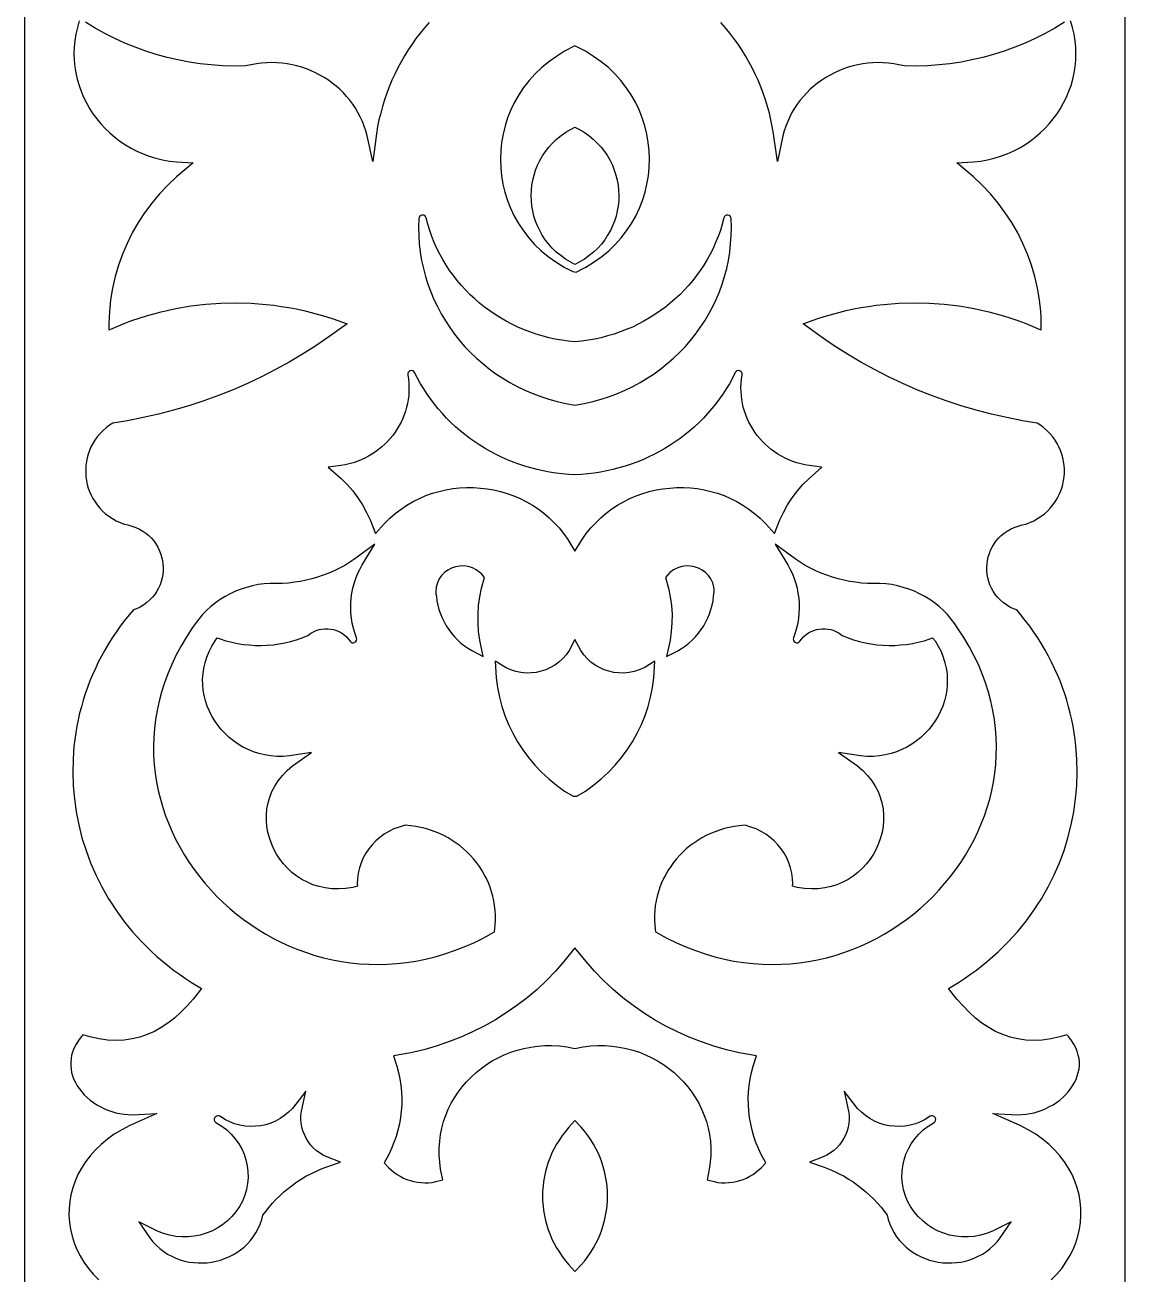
# Model space of a CAD drawing. Extents: x 1009 to 1098, y 41 to 748.
# Drawn here: x 1008.7 to 1098.2, y 577 to 678.7 of the extents above; entities that cross this region are included whole.
import ezdxf

# ---------------------------------------------------------------- set-up
doc = ezdxf.new("R2010")
doc.units = 0
doc.layers.add('LAYER_1', color=18, linetype='CONTINUOUS')

msp = doc.modelspace()

# ---------------------------------------------------------------- linework, layer by layer
at = {"layer": 'LAYER_1'}
for points in [[(1008.66, 394.03), (1008.66, 692.78)], [(1098.18, 692.78), (1098.18, 394.03)], [(1013.08, 679.06), (1012.93, 678.52), (1012.8, 677.99), (1012.72, 677.45), (1012.67, 676.92), (1012.65, 676.39), (1012.67, 675.86), (1012.72, 675.34), (1012.8, 674.83), (1012.91, 674.32), (1013.06, 673.82), (1013.23, 673.34), (1013.43, 672.86), (1013.66, 672.4), (1013.91, 671.95), (1014.19, 671.51), (1014.5, 671.09), (1014.83, 670.69), (1015.19, 670.31), (1015.57, 669.95), (1015.97, 669.6), (1016.39, 669.28), (1016.83, 668.99), (1017.29, 668.71), (1017.77, 668.47), (1018.27, 668.25), (1018.78, 668.05), (1019.31, 667.89), (1019.86, 667.76), (1020.42, 667.66), (1021, 667.59), (1022.35, 667.51), (1021, 666.38), (1020.28, 665.7), (1019.61, 664.99), (1018.98, 664.24), (1018.4, 663.46), (1017.87, 662.66), (1017.39, 661.82), (1016.97, 660.96), (1016.59, 660.08), (1016.27, 659.18), (1016, 658.26), (1015.78, 657.33), (1015.63, 656.38), (1015.53, 655.42), (1015.5, 654.94), (1015.49, 654.45), (1015.49, 653.96), (1015.49, 653.92), (1015.64, 653.99), (1016.21, 654.24), (1016.79, 654.47), (1017.37, 654.68), (1017.96, 654.88), (1018.55, 655.07), (1019.14, 655.24), (1019.74, 655.4), (1020.34, 655.54), (1020.95, 655.66), (1022.16, 655.87), (1023.38, 656.01), (1024.61, 656.1), (1025.84, 656.13), (1027.07, 656.09), (1028.3, 656), (1028.91, 655.93), (1029.52, 655.84), (1030.13, 655.74), (1030.74, 655.63), (1031.35, 655.5), (1031.95, 655.35), (1032.55, 655.19), (1033.15, 655.02), (1033.74, 654.82), (1034.87, 654.43), (1033.38, 653.35), (1032.33, 652.63), (1031.25, 651.95), (1030.16, 651.3), (1029.04, 650.69), (1027.91, 650.11), (1026.76, 649.56), (1025.59, 649.06), (1024.41, 648.59), (1023.21, 648.15), (1021.99, 647.75), (1020.76, 647.39), (1019.52, 647.07), (1018.27, 646.79), (1017.01, 646.54), (1015.8, 646.34), (1015.54, 646.17), (1015.26, 645.95), (1015, 645.72), (1014.76, 645.48), (1014.54, 645.23), (1014.35, 644.96), (1014.18, 644.69), (1014.03, 644.4), (1013.91, 644.11), (1013.8, 643.82), (1013.72, 643.52), (1013.66, 643.21), (1013.62, 642.9), (1013.6, 642.59), (1013.6, 642.28), (1013.62, 641.97), (1013.67, 641.67), (1013.73, 641.36), (1013.81, 641.06), (1013.92, 640.77), (1014.05, 640.48), (1014.19, 640.2), (1014.36, 639.94), (1014.54, 639.68), (1014.75, 639.43), (1014.98, 639.19), (1015.22, 638.97), (1015.49, 638.76), (1015.77, 638.57), (1016.08, 638.4), (1016.4, 638.25), (1016.73, 638.12), (1017.03, 638.06), (1017.37, 637.97), (1017.68, 637.86), (1017.98, 637.72), (1018.25, 637.56), (1018.5, 637.39), (1018.74, 637.19), (1018.95, 636.98), (1019.15, 636.75), (1019.32, 636.51), (1019.47, 636.26), (1019.59, 636), (1019.7, 635.73), (1019.78, 635.45), (1019.85, 635.17), (1019.89, 634.89), (1019.9, 634.6), (1019.9, 634.31), (1019.87, 634.02), (1019.82, 633.74), (1019.75, 633.46), (1019.65, 633.18), (1019.53, 632.92), (1019.39, 632.66), (1019.22, 632.41), (1019.03, 632.17), (1018.82, 631.95), (1018.58, 631.74), (1018.32, 631.55), (1018.03, 631.38), (1017.73, 631.23), (1017.48, 631.14), (1017.14, 630.74), (1016.77, 630.28), (1016.42, 629.81), (1016.08, 629.34), (1015.76, 628.86), (1015.46, 628.37), (1015.17, 627.88), (1014.89, 627.38), (1014.63, 626.88), (1014.39, 626.38), (1014.16, 625.87), (1013.95, 625.36), (1013.75, 624.84), (1013.57, 624.32), (1013.4, 623.79), (1013.25, 623.27), (1013.11, 622.74), (1012.99, 622.21), (1012.88, 621.68), (1012.79, 621.14), (1012.65, 620.07), (1012.57, 618.99), (1012.55, 617.92), (1012.59, 616.84), (1012.68, 615.77), (1012.83, 614.71), (1013.04, 613.66), (1013.3, 612.61), (1013.63, 611.58), (1014, 610.57), (1014.43, 609.58), (1014.92, 608.6), (1015.19, 608.12), (1015.46, 607.65), (1015.76, 607.19), (1016.06, 606.73), (1016.38, 606.27), (1016.71, 605.83), (1017.05, 605.39), (1017.41, 604.96), (1017.78, 604.54), (1018.17, 604.13), (1018.57, 603.72), (1018.98, 603.33), (1019.4, 602.94), (1019.84, 602.57), (1020.29, 602.2), (1020.75, 601.84), (1021.23, 601.5), (1021.72, 601.16), (1022.22, 600.84), (1023.03, 600.35), (1022.34, 599.48), (1021.85, 598.92), (1021.34, 598.41), (1020.83, 597.94), (1020.3, 597.53), (1019.75, 597.16), (1019.19, 596.85), (1018.61, 596.59), (1018.01, 596.39), (1017.39, 596.24), (1016.74, 596.15), (1016.08, 596.12), (1015.39, 596.15), (1014.69, 596.25), (1013.95, 596.4), (1013.38, 596.56), (1013.23, 596.4), (1013.01, 596.11), (1012.82, 595.81), (1012.67, 595.52), (1012.55, 595.23), (1012.46, 594.93), (1012.41, 594.64), (1012.38, 594.35), (1012.38, 594.07), (1012.41, 593.78), (1012.46, 593.5), (1012.54, 593.23), (1012.64, 592.95), (1012.77, 592.69), (1012.92, 592.43), (1013.09, 592.18), (1013.28, 591.93), (1013.49, 591.7), (1013.72, 591.48), (1013.97, 591.27), (1014.23, 591.07), (1014.5, 590.89), (1014.79, 590.73), (1015.09, 590.58), (1015.4, 590.44), (1015.72, 590.33), (1016.05, 590.23), (1016.39, 590.16), (1016.73, 590.11), (1017.07, 590.08), (1017.42, 590.07), (1019.4, 590.16), (1017.2, 589.2), (1016.54, 588.85), (1015.93, 588.48), (1015.37, 588.08), (1014.85, 587.65), (1014.38, 587.2), (1013.96, 586.73), (1013.58, 586.23), (1013.26, 585.72), (1012.97, 585.2), (1012.74, 584.66), (1012.55, 584.12), (1012.4, 583.56), (1012.3, 583), (1012.25, 582.44), (1012.24, 581.87), (1012.28, 581.31), (1012.36, 580.75), (1012.49, 580.19), (1012.67, 579.64), (1012.89, 579.11), (1013.15, 578.58), (1013.46, 578.07), (1013.82, 577.57), (1014.22, 577.1), (1014.67, 576.64)], [(1041.55, 678.94), (1041.18, 678.51), (1040.83, 678.07), (1040.48, 677.63), (1040.16, 677.17), (1039.85, 676.7), (1039.55, 676.22), (1039.27, 675.74), (1039, 675.24), (1038.76, 674.74), (1038.52, 674.23), (1038.31, 673.71), (1038.1, 673.18), (1037.92, 672.65), (1037.76, 672.11), (1037.61, 671.57), (1037.47, 671.01), (1037.36, 670.46), (1037.27, 669.89), (1036.96, 667.62), (1036.51, 669.72), (1036.4, 670.12), (1036.27, 670.51), (1036.12, 670.89), (1035.95, 671.26), (1035.76, 671.62), (1035.55, 671.96), (1035.33, 672.3), (1035.09, 672.62), (1034.84, 672.92), (1034.57, 673.22), (1034.28, 673.5), (1033.98, 673.76), (1033.67, 674.01), (1033.35, 674.24), (1033.01, 674.46), (1032.67, 674.66), (1032.31, 674.84), (1031.94, 675.01), (1031.57, 675.16), (1031.18, 675.29), (1030.79, 675.4), (1030.4, 675.5), (1029.99, 675.57), (1029.58, 675.62), (1029.17, 675.66), (1028.75, 675.67), (1028.33, 675.66), (1027.91, 675.63), (1027.49, 675.58), (1027.06, 675.5), (1026.6, 675.4), (1025.65, 675.39), (1024.73, 675.42), (1023.82, 675.48), (1022.91, 675.58), (1022.01, 675.72), (1021.11, 675.89), (1020.23, 676.1), (1019.35, 676.34), (1018.49, 676.61), (1017.63, 676.92), (1016.79, 677.26), (1015.97, 677.64), (1015.16, 678.04), (1014.36, 678.48), (1013.59, 678.96)], [(1093.26, 678.96), (1092.48, 678.48), (1091.69, 678.04), (1090.88, 677.64), (1090.05, 677.26), (1089.21, 676.92), (1088.36, 676.61), (1087.49, 676.34), (1086.62, 676.1), (1085.73, 675.89), (1084.84, 675.72), (1083.94, 675.58), (1083.03, 675.48), (1082.11, 675.42), (1081.2, 675.39), (1080.25, 675.4), (1079.78, 675.5), (1079.36, 675.58), (1078.93, 675.63), (1078.51, 675.66), (1078.09, 675.67), (1077.67, 675.66), (1077.26, 675.62), (1076.85, 675.57), (1076.45, 675.5), (1076.05, 675.4), (1075.66, 675.29), (1075.28, 675.16), (1074.9, 675.01), (1074.54, 674.84), (1074.18, 674.66), (1073.83, 674.46), (1073.5, 674.24), (1073.17, 674.01), (1072.86, 673.76), (1072.56, 673.5), (1072.28, 673.22), (1072.01, 672.92), (1071.75, 672.62), (1071.51, 672.3), (1071.29, 671.96), (1071.08, 671.62), (1070.9, 671.26), (1070.73, 670.89), (1070.58, 670.51), (1070.45, 670.12), (1070.34, 669.72), (1069.89, 667.62), (1069.58, 669.89), (1069.48, 670.46), (1069.37, 671.01), (1069.24, 671.57), (1069.09, 672.11), (1068.92, 672.65), (1068.74, 673.18), (1068.54, 673.71), (1068.32, 674.23), (1068.09, 674.74), (1067.84, 675.24), (1067.57, 675.74), (1067.29, 676.22), (1067, 676.7), (1066.69, 677.17), (1066.36, 677.63), (1066.02, 678.07), (1065.66, 678.51), (1065.29, 678.94)], [(1092.18, 576.64), (1092.63, 577.1), (1093.03, 577.57), (1093.38, 578.07), (1093.69, 578.58), (1093.96, 579.11), (1094.18, 579.64), (1094.35, 580.19), (1094.48, 580.75), (1094.56, 581.31), (1094.6, 581.87), (1094.59, 582.44), (1094.54, 583), (1094.44, 583.56), (1094.3, 584.12), (1094.11, 584.66), (1093.87, 585.2), (1093.59, 585.72), (1093.26, 586.23), (1092.89, 586.73), (1092.46, 587.2), (1092, 587.65), (1091.48, 588.08), (1090.92, 588.48), (1090.3, 588.85), (1089.64, 589.2), (1087.44, 590.16), (1089.42, 590.07), (1089.77, 590.08), (1090.12, 590.11), (1090.46, 590.16), (1090.79, 590.23), (1091.12, 590.33), (1091.44, 590.44), (1091.75, 590.58), (1092.05, 590.73), (1092.34, 590.89), (1092.62, 591.07), (1092.88, 591.27), (1093.12, 591.48), (1093.35, 591.7), (1093.56, 591.93), (1093.75, 592.18), (1093.92, 592.43), (1094.07, 592.69), (1094.2, 592.95), (1094.3, 593.23), (1094.38, 593.5), (1094.44, 593.78), (1094.47, 594.07), (1094.47, 594.35), (1094.44, 594.64), (1094.38, 594.93), (1094.3, 595.23), (1094.18, 595.52), (1094.03, 595.81), (1093.84, 596.11), (1093.61, 596.4), (1093.46, 596.56), (1092.89, 596.4), (1092.16, 596.25), (1091.45, 596.15), (1090.76, 596.12), (1090.1, 596.15), (1089.46, 596.24), (1088.84, 596.39), (1088.24, 596.59), (1087.65, 596.85), (1087.09, 597.16), (1086.54, 597.53), (1086.02, 597.94), (1085.5, 598.41), (1085, 598.92), (1084.51, 599.48), (1083.82, 600.35), (1084.62, 600.84), (1085.13, 601.16), (1085.62, 601.5), (1086.09, 601.84), (1086.55, 602.2), (1087, 602.57), (1087.44, 602.94), (1087.87, 603.33), (1088.28, 603.72), (1088.68, 604.13), (1089.06, 604.54), (1089.43, 604.96), (1089.79, 605.39), (1090.14, 605.83), (1090.47, 606.27), (1090.79, 606.73), (1091.09, 607.19), (1091.38, 607.65), (1091.66, 608.12), (1091.92, 608.6), (1092.41, 609.58), (1092.84, 610.57), (1093.22, 611.58), (1093.54, 612.61), (1093.81, 613.66), (1094.01, 614.71), (1094.16, 615.77), (1094.26, 616.84), (1094.29, 617.92), (1094.27, 618.99), (1094.19, 620.07), (1094.13, 620.61), (1094.05, 621.14), (1093.96, 621.68), (1093.85, 622.21), (1093.73, 622.74), (1093.59, 623.27), (1093.44, 623.79), (1093.28, 624.32), (1093.09, 624.84), (1092.9, 625.36), (1092.68, 625.87), (1092.45, 626.38), (1092.21, 626.88), (1091.95, 627.38), (1091.68, 627.88), (1091.39, 628.37), (1091.08, 628.86), (1090.76, 629.34), (1090.43, 629.81), (1090.07, 630.28), (1089.71, 630.74), (1089.37, 631.14), (1089.12, 631.23), (1088.81, 631.38), (1088.53, 631.55), (1088.26, 631.74), (1088.03, 631.95), (1087.81, 632.17), (1087.62, 632.41), (1087.45, 632.66), (1087.31, 632.92), (1087.19, 633.18), (1087.1, 633.46), (1087.02, 633.74), (1086.97, 634.02), (1086.95, 634.31), (1086.94, 634.6), (1086.96, 634.89), (1087, 635.17), (1087.06, 635.45), (1087.15, 635.73), (1087.25, 636), (1087.38, 636.26), (1087.53, 636.51), (1087.7, 636.75), (1087.89, 636.98), (1088.11, 637.19), (1088.34, 637.39), (1088.59, 637.56), (1088.87, 637.72), (1089.16, 637.86), (1089.48, 637.97), (1089.81, 638.06), (1090.12, 638.12), (1090.45, 638.25), (1090.77, 638.4), (1091.07, 638.57), (1091.36, 638.76), (1091.62, 638.97), (1091.87, 639.19), (1092.1, 639.43), (1092.3, 639.68), (1092.49, 639.94), (1092.65, 640.2), (1092.8, 640.48), (1092.92, 640.77), (1093.03, 641.06), (1093.12, 641.36), (1093.18, 641.67), (1093.22, 641.97), (1093.25, 642.28), (1093.25, 642.59), (1093.23, 642.9), (1093.19, 643.21), (1093.13, 643.52), (1093.04, 643.82), (1092.94, 644.11), (1092.81, 644.4), (1092.66, 644.69), (1092.49, 644.96), (1092.3, 645.23), (1092.09, 645.48), (1091.85, 645.72), (1091.59, 645.95), (1091.3, 646.17), (1091.04, 646.34), (1089.84, 646.54), (1088.57, 646.79), (1087.32, 647.07), (1086.08, 647.39), (1084.85, 647.75), (1083.64, 648.15), (1082.44, 648.59), (1081.25, 649.06), (1080.09, 649.56), (1078.93, 650.11), (1077.8, 650.69), (1076.69, 651.3), (1075.59, 651.95), (1074.52, 652.63), (1073.46, 653.35), (1071.98, 654.43), (1073.1, 654.82), (1073.7, 655.02), (1074.29, 655.19), (1074.89, 655.35), (1075.5, 655.5), (1076.1, 655.63), (1076.71, 655.74), (1077.32, 655.84), (1077.93, 655.93), (1078.55, 656), (1079.77, 656.09), (1081.01, 656.13), (1082.24, 656.1), (1083.46, 656.01), (1084.69, 655.87), (1085.9, 655.66), (1086.5, 655.54), (1087.1, 655.4), (1087.7, 655.24), (1088.3, 655.07), (1088.89, 654.88), (1089.47, 654.68), (1090.05, 654.47), (1090.63, 654.24), (1091.2, 653.99), (1091.36, 653.92), (1091.36, 653.96), (1091.36, 654.45), (1091.35, 654.94), (1091.32, 655.42), (1091.22, 656.38), (1091.06, 657.33), (1090.85, 658.26), (1090.58, 659.18), (1090.26, 660.08), (1089.88, 660.96), (1089.45, 661.82), (1088.97, 662.66), (1088.44, 663.46), (1087.86, 664.24), (1087.24, 664.99), (1086.56, 665.7), (1085.84, 666.38), (1084.49, 667.51), (1085.85, 667.59), (1086.42, 667.66), (1086.98, 667.76), (1087.53, 667.89), (1088.06, 668.05), (1088.58, 668.25), (1089.08, 668.47), (1089.56, 668.71), (1090.02, 668.99), (1090.46, 669.28), (1090.88, 669.6), (1091.28, 669.95), (1091.66, 670.31), (1092.01, 670.69), (1092.34, 671.09), (1092.65, 671.51), (1092.93, 671.95), (1093.19, 672.4), (1093.42, 672.86), (1093.62, 673.34), (1093.79, 673.82), (1093.93, 674.32), (1094.04, 674.83), (1094.12, 675.34), (1094.17, 675.86), (1094.19, 676.39), (1094.18, 676.92), (1094.13, 677.45), (1094.04, 677.99), (1093.92, 678.52), (1093.76, 679.06)]]:
    msp.add_lwpolyline(points, dxfattribs=at)
for points in [[(1053.51, 658.62), (1054.08, 658.91), (1054.1, 658.93), (1054.31, 659.04), (1054.97, 659.45), (1055.6, 659.89), (1056.17, 660.37), (1056.7, 660.88), (1057.19, 661.42), (1057.62, 661.99), (1058.02, 662.58), (1058.36, 663.19), (1058.66, 663.82), (1058.91, 664.46), (1059.12, 665.12), (1059.28, 665.78), (1059.4, 666.46), (1059.46, 667.14), (1059.49, 667.82), (1059.46, 668.5), (1059.39, 669.18), (1059.27, 669.86), (1059.11, 670.52), (1058.9, 671.18), (1058.65, 671.82), (1058.34, 672.45), (1057.99, 673.06), (1057.6, 673.65), (1057.16, 674.21), (1056.67, 674.75), (1056.14, 675.26), (1055.56, 675.74), (1054.94, 676.18), (1054.27, 676.59), (1053.42, 677.03), (1052.58, 676.59), (1051.91, 676.18), (1051.28, 675.74), (1050.71, 675.26), (1050.17, 674.75), (1049.69, 674.21), (1049.24, 673.65), (1048.85, 673.06), (1048.5, 672.45), (1048.2, 671.82), (1047.94, 671.18), (1047.73, 670.52), (1047.57, 669.86), (1047.45, 669.18), (1047.38, 668.5), (1047.36, 667.82), (1047.38, 667.14), (1047.45, 666.46), (1047.56, 665.78), (1047.72, 665.12), (1047.93, 664.46), (1048.18, 663.82), (1048.48, 663.19), (1048.83, 662.58), (1049.22, 661.99), (1049.66, 661.42), (1050.14, 660.88), (1050.67, 660.37), (1051.25, 659.89), (1051.87, 659.45), (1052.54, 659.04), (1052.74, 658.93), (1052.77, 658.91), (1053.24, 658.67)], [(1053.42, 659.25), (1053.04, 659.45), (1052.65, 659.69), (1052.26, 659.97), (1051.9, 660.26), (1051.57, 660.58), (1051.28, 660.91), (1051, 661.26), (1050.76, 661.62), (1050.55, 662), (1050.36, 662.38), (1050.21, 662.78), (1050.08, 663.19), (1049.98, 663.6), (1049.91, 664.01), (1049.87, 664.43), (1049.86, 664.85), (1049.87, 665.28), (1049.92, 665.69), (1049.99, 666.11), (1050.09, 666.52), (1050.22, 666.93), (1050.38, 667.32), (1050.57, 667.71), (1050.78, 668.08), (1051.03, 668.45), (1051.3, 668.79), (1051.6, 669.13), (1051.93, 669.44), (1052.29, 669.73), (1052.68, 670.01), (1053.1, 670.26), (1053.42, 670.42), (1053.74, 670.26), (1054.16, 670.01), (1054.55, 669.73), (1054.91, 669.44), (1055.24, 669.13), (1055.54, 668.79), (1055.82, 668.45), (1056.06, 668.08), (1056.28, 667.71), (1056.47, 667.32), (1056.62, 666.93), (1056.75, 666.52), (1056.86, 666.11), (1056.93, 665.69), (1056.97, 665.28), (1056.99, 664.85), (1056.98, 664.43), (1056.93, 664.01), (1056.86, 663.6), (1056.76, 663.19), (1056.64, 662.78), (1056.48, 662.38), (1056.3, 662), (1056.08, 661.62), (1055.84, 661.26), (1055.57, 660.91), (1055.27, 660.58), (1054.94, 660.26), (1054.58, 659.97), (1054.2, 659.69), (1053.81, 659.45)], [(1045.82, 632.92), (1046.06, 633.77), (1045.83, 634.04), (1045.69, 634.18), (1045.39, 634.41), (1045.07, 634.57), (1044.73, 634.68), (1044.38, 634.72), (1044.04, 634.71), (1043.7, 634.65), (1043.38, 634.54), (1043.08, 634.38), (1042.8, 634.18), (1042.56, 633.94), (1042.36, 633.66), (1042.22, 633.34), (1042.12, 633), (1042.1, 632.63), (1042.11, 632.43), (1042.14, 632.25), (1042.19, 631.89), (1042.26, 631.53), (1042.35, 631.17), (1042.47, 630.83), (1042.61, 630.49), (1042.77, 630.16), (1042.95, 629.84), (1043.15, 629.54), (1043.37, 629.24), (1043.61, 628.96), (1043.87, 628.7), (1044.14, 628.45), (1044.44, 628.22), (1044.75, 628.01), (1045.07, 627.81), (1045.96, 627.34), (1045.68, 628.68), (1045.58, 629.38), (1045.53, 630.09), (1045.53, 630.81), (1045.58, 631.51), (1045.67, 632.22)], [(1062.41, 628.22), (1062.7, 628.45), (1062.98, 628.7), (1063.23, 628.96), (1063.47, 629.24), (1063.69, 629.54), (1063.9, 629.84), (1064.08, 630.16), (1064.24, 630.49), (1064.38, 630.83), (1064.49, 631.17), (1064.59, 631.53), (1064.66, 631.89), (1064.7, 632.25), (1064.73, 632.43), (1064.75, 632.62), (1064.74, 632.81), (1064.72, 633), (1064.63, 633.34), (1064.48, 633.66), (1064.28, 633.94), (1064.04, 634.18), (1063.77, 634.38), (1063.47, 634.54), (1063.14, 634.65), (1062.81, 634.71), (1062.46, 634.72), (1062.12, 634.68), (1061.78, 634.57), (1061.45, 634.41), (1061.15, 634.18), (1060.78, 633.78), (1061.03, 632.92), (1061.17, 632.22), (1061.27, 631.51), (1061.32, 630.81), (1061.31, 630.09), (1061.26, 629.38), (1061.16, 628.68), (1060.88, 627.34), (1061.78, 627.81), (1062.1, 628.01)], [(1053.26, 615.98), (1053.58, 615.98), (1054.27, 616.41), (1054.93, 616.89), (1055.56, 617.4), (1056.14, 617.95), (1056.69, 618.52), (1057.2, 619.13), (1057.67, 619.76), (1058.1, 620.42), (1058.48, 621.11), (1058.83, 621.81), (1059.12, 622.54), (1059.37, 623.28), (1059.57, 624.04), (1059.73, 624.82), (1059.83, 625.61), (1059.92, 626.96), (1059.04, 626.44), (1058.64, 626.26), (1058.24, 626.14), (1057.82, 626.05), (1057.41, 626.01), (1056.99, 626.02), (1056.58, 626.06), (1056.18, 626.15), (1055.79, 626.28), (1055.41, 626.45), (1055.06, 626.65), (1054.72, 626.9), (1054.42, 627.18), (1054.14, 627.49), (1053.9, 627.84), (1053.42, 628.73), (1052.94, 627.84), (1052.7, 627.49), (1052.43, 627.18), (1052.12, 626.9), (1051.79, 626.65), (1051.43, 626.45), (1051.06, 626.28), (1050.66, 626.15), (1050.26, 626.06), (1049.85, 626.02), (1049.44, 626.01), (1049.02, 626.05), (1048.61, 626.14), (1048.2, 626.26), (1047.81, 626.44), (1046.92, 626.96), (1047.01, 625.61), (1047.12, 624.82), (1047.27, 624.04), (1047.47, 623.28), (1047.72, 622.54), (1048.02, 621.81), (1048.36, 621.11), (1048.75, 620.42), (1049.17, 619.76), (1049.64, 619.13), (1050.15, 618.52), (1050.7, 617.95), (1051.29, 617.4), (1051.91, 616.89), (1052.58, 616.41)], [(1068.15, 585.39), (1068.39, 585.58), (1068.6, 585.79), (1068.94, 586.17), (1068.58, 586.83), (1068.35, 587.32), (1068.15, 587.81), (1067.98, 588.31), (1067.83, 588.82), (1067.72, 589.33), (1067.63, 589.84), (1067.56, 590.37), (1067.53, 590.89), (1067.52, 591.41), (1067.54, 591.94), (1067.59, 592.46), (1067.67, 592.98), (1067.78, 593.5), (1067.91, 594.02), (1068.18, 594.86), (1066.78, 595.12), (1065.74, 595.36), (1064.71, 595.66), (1063.71, 596), (1062.72, 596.38), (1061.76, 596.81), (1060.82, 597.28), (1059.9, 597.8), (1059.01, 598.36), (1058.15, 598.95), (1057.32, 599.59), (1056.52, 600.27), (1055.75, 600.99), (1055.02, 601.74), (1054.32, 602.53), (1053.42, 603.65), (1052.52, 602.53), (1051.83, 601.74), (1051.09, 600.99), (1050.33, 600.27), (1049.53, 599.59), (1048.69, 598.95), (1047.83, 598.36), (1046.94, 597.8), (1046.03, 597.28), (1045.09, 596.81), (1044.12, 596.38), (1043.14, 596), (1042.13, 595.66), (1041.11, 595.36), (1040.06, 595.12), (1038.66, 594.86), (1038.93, 594.02), (1039.07, 593.5), (1039.17, 592.98), (1039.25, 592.46), (1039.3, 591.94), (1039.32, 591.41), (1039.32, 590.89), (1039.28, 590.37), (1039.22, 589.84), (1039.13, 589.33), (1039.01, 588.82), (1038.87, 588.31), (1038.69, 587.81), (1038.49, 587.32), (1038.26, 586.83), (1037.9, 586.17), (1038.24, 585.79), (1038.46, 585.58), (1038.69, 585.39), (1038.94, 585.21), (1039.19, 585.06), (1039.46, 584.92), (1039.73, 584.81), (1040.02, 584.71), (1040.31, 584.64), (1040.6, 584.58), (1040.9, 584.55), (1041.2, 584.53), (1041.5, 584.54), (1041.81, 584.57), (1042.11, 584.63), (1042.68, 584.77), (1042.49, 585.64), (1042.41, 586.22), (1042.37, 586.79), (1042.37, 587.35), (1042.41, 587.91), (1042.48, 588.45), (1042.59, 588.99), (1042.73, 589.51), (1042.91, 590.02), (1043.11, 590.52), (1043.35, 591), (1043.62, 591.46), (1043.92, 591.91), (1044.24, 592.34), (1044.59, 592.75), (1044.97, 593.13), (1045.37, 593.5), (1045.79, 593.84), (1046.23, 594.16), (1046.69, 594.45), (1047.17, 594.71), (1047.67, 594.95), (1048.19, 595.15), (1048.72, 595.33), (1049.26, 595.47), (1049.82, 595.58), (1050.38, 595.66), (1050.96, 595.7), (1051.55, 595.7), (1052.15, 595.67), (1052.75, 595.6), (1053.42, 595.47), (1054.1, 595.6), (1054.7, 595.67), (1055.29, 595.7), (1055.88, 595.7), (1056.46, 595.66), (1057.03, 595.58), (1057.59, 595.47), (1058.13, 595.33), (1058.66, 595.15), (1059.17, 594.95), (1059.67, 594.71), (1060.15, 594.45), (1060.62, 594.16), (1061.06, 593.84), (1061.48, 593.5), (1061.88, 593.13), (1062.25, 592.75), (1062.6, 592.34), (1062.93, 591.91), (1063.22, 591.46), (1063.49, 591), (1063.73, 590.52), (1063.94, 590.02), (1064.12, 589.51), (1064.26, 588.99), (1064.37, 588.45), (1064.44, 587.91), (1064.48, 587.35), (1064.47, 586.79), (1064.43, 586.22), (1064.35, 585.64), (1064.17, 584.77), (1064.74, 584.63), (1065.04, 584.57), (1065.34, 584.54), (1065.65, 584.53), (1065.95, 584.55), (1066.25, 584.58), (1066.54, 584.64), (1066.83, 584.71), (1067.11, 584.81), (1067.39, 584.92), (1067.65, 585.06), (1067.91, 585.21)], [(1050.93, 581.87), (1051.02, 581.48), (1051.12, 581.09), (1051.24, 580.71), (1051.39, 580.33), (1051.55, 579.96), (1051.73, 579.59), (1051.93, 579.23), (1052.15, 578.88), (1052.38, 578.53), (1052.64, 578.19), (1052.91, 577.87), (1053.42, 577.32), (1053.93, 577.87), (1054.21, 578.19), (1054.46, 578.53), (1054.7, 578.88), (1054.92, 579.23), (1055.12, 579.59), (1055.3, 579.96), (1055.46, 580.33), (1055.6, 580.71), (1055.72, 581.09), (1055.83, 581.48), (1055.91, 581.87), (1055.98, 582.27), (1056.03, 582.66), (1056.06, 583.06), (1056.07, 583.46), (1056.06, 583.86), (1056.03, 584.25), (1055.98, 584.65), (1055.91, 585.04), (1055.83, 585.44), (1055.72, 585.82), (1055.6, 586.21), (1055.46, 586.59), (1055.3, 586.96), (1055.12, 587.33), (1054.92, 587.69), (1054.7, 588.04), (1054.46, 588.39), (1054.21, 588.72), (1053.93, 589.05), (1053.42, 589.6), (1052.91, 589.05), (1052.64, 588.72), (1052.38, 588.39), (1052.15, 588.04), (1051.93, 587.69), (1051.73, 587.33), (1051.55, 586.96), (1051.39, 586.59), (1051.24, 586.21), (1051.12, 585.82), (1051.02, 585.44), (1050.93, 585.04), (1050.87, 584.65), (1050.82, 584.25), (1050.79, 583.86), (1050.78, 583.46), (1050.79, 583.06), (1050.82, 582.66), (1050.87, 582.27)]]:
    msp.add_lwpolyline(points, close=True, dxfattribs=at)
for points in [[(1065.91, 659.58), (1066.02, 660.25), (1066.09, 660.92), (1066.14, 661.6), (1066.15, 662.29), (1066.13, 662.98, 0.864534), (1065.54, 663.05), (1065.4, 662.53), (1065.25, 662.02), (1065.07, 661.52), (1064.87, 661.04), (1064.66, 660.56), (1064.43, 660.1), (1064.18, 659.64), (1063.91, 659.2), (1063.62, 658.77), (1063.32, 658.35), (1063, 657.94), (1062.67, 657.54), (1062.32, 657.16), (1061.95, 656.79), (1061.57, 656.44), (1061.18, 656.1), (1060.78, 655.78), (1060.36, 655.47), (1059.93, 655.17), (1059.48, 654.9), (1059.03, 654.63), (1058.56, 654.39), (1058.09, 654.16), (1057.6, 653.95), (1057.1, 653.76), (1056.6, 653.59), (1056.08, 653.43), (1055.56, 653.29), (1055.03, 653.18), (1054.49, 653.08), (1053.95, 653.01), (1053.42, 652.95), (1052.9, 653.01), (1052.35, 653.08), (1051.81, 653.18), (1051.28, 653.29), (1050.76, 653.43), (1050.25, 653.59), (1049.74, 653.76), (1049.24, 653.95), (1048.76, 654.16), (1048.28, 654.39), (1047.82, 654.63), (1047.36, 654.9), (1046.92, 655.17), (1046.49, 655.47), (1046.07, 655.78), (1045.66, 656.1), (1045.27, 656.44), (1044.89, 656.79), (1044.53, 657.16), (1044.18, 657.54), (1043.84, 657.94), (1043.53, 658.35), (1043.22, 658.77), (1042.94, 659.2), (1042.67, 659.64), (1042.42, 660.1), (1042.19, 660.56), (1041.97, 661.04), (1041.78, 661.52), (1041.6, 662.02), (1041.44, 662.53), (1041.31, 663.05, 0.864534), (1040.72, 662.98), (1040.69, 662.29), (1040.71, 661.6), (1040.75, 660.92), (1040.83, 660.25), (1040.94, 659.58), (1041.08, 658.93), (1041.25, 658.28), (1041.45, 657.65), (1041.68, 657.02), (1041.93, 656.41), (1042.22, 655.82), (1042.53, 655.23), (1042.87, 654.67), (1043.23, 654.11), (1043.62, 653.58), (1044.03, 653.06), (1044.47, 652.56), (1044.93, 652.08), (1045.41, 651.62), (1045.91, 651.18), (1046.43, 650.76), (1046.98, 650.36), (1047.54, 649.99), (1048.12, 649.64), (1048.72, 649.32), (1049.34, 649.02), (1049.98, 648.75), (1050.63, 648.5), (1051.29, 648.28), (1051.97, 648.09), (1052.67, 647.93), (1053.42, 647.8), (1054.18, 647.93), (1054.87, 648.09), (1055.55, 648.28), (1056.22, 648.5), (1056.87, 648.75), (1057.5, 649.02), (1058.12, 649.32), (1058.72, 649.64), (1059.3, 649.99), (1059.87, 650.36), (1060.41, 650.76), (1060.93, 651.18), (1061.44, 651.62), (1061.92, 652.08), (1062.38, 652.56), (1062.81, 653.06), (1063.23, 653.58), (1063.61, 654.11), (1063.98, 654.67), (1064.32, 655.23), (1064.63, 655.82), (1064.91, 656.41), (1065.17, 657.02), (1065.4, 657.65), (1065.6, 658.28), (1065.77, 658.93)], [(1073.5, 642.75), (1072.48, 642.88), (1072.14, 642.95), (1071.8, 643.03), (1071.47, 643.12), (1071.14, 643.23), (1070.83, 643.36), (1070.52, 643.5), (1070.23, 643.66), (1069.94, 643.82), (1069.67, 644.01), (1069.4, 644.2), (1069.15, 644.41), (1068.91, 644.62), (1068.68, 644.85), (1068.46, 645.09), (1068.26, 645.34), (1068.06, 645.6), (1067.89, 645.87), (1067.72, 646.15), (1067.57, 646.43), (1067.44, 646.72), (1067.32, 647.02), (1067.21, 647.32), (1067.12, 647.63), (1067.05, 647.95), (1067, 648.27), (1066.96, 648.59), (1066.94, 648.92), (1066.93, 649.25), (1066.95, 649.59), (1066.98, 649.92), (1067.03, 650.27, 0.852563), (1066.47, 650.45), (1066.24, 650), (1065.99, 649.55), (1065.73, 649.12), (1065.45, 648.7), (1065.16, 648.28), (1064.86, 647.88), (1064.54, 647.49), (1064.21, 647.11), (1063.87, 646.75), (1063.52, 646.39), (1063.15, 646.05), (1062.78, 645.72), (1062.39, 645.41), (1061.99, 645.1), (1061.58, 644.81), (1061.16, 644.54), (1060.73, 644.27), (1060.29, 644.02), (1059.85, 643.79), (1059.39, 643.57), (1058.93, 643.36), (1058.46, 643.17), (1057.98, 642.99), (1057.5, 642.83), (1057, 642.69), (1056.51, 642.56), (1056, 642.45), (1055.49, 642.35), (1054.98, 642.27), (1054.46, 642.21), (1053.94, 642.16), (1053.42, 642.14), (1052.91, 642.16), (1052.38, 642.21), (1051.86, 642.27), (1051.35, 642.35), (1050.84, 642.45), (1050.34, 642.56), (1049.84, 642.69), (1049.35, 642.83), (1048.86, 642.99), (1048.39, 643.17), (1047.92, 643.36), (1047.45, 643.57), (1047, 643.79), (1046.55, 644.02), (1046.11, 644.27), (1045.68, 644.54), (1045.27, 644.81), (1044.86, 645.1), (1044.46, 645.41), (1044.07, 645.72), (1043.69, 646.05), (1043.33, 646.39), (1042.97, 646.75), (1042.63, 647.11), (1042.3, 647.49), (1041.98, 647.88), (1041.68, 648.28), (1041.39, 648.7), (1041.12, 649.12), (1040.85, 649.55), (1040.61, 650), (1040.37, 650.45, 0.852563), (1039.81, 650.27), (1039.86, 649.92), (1039.9, 649.59), (1039.91, 649.25), (1039.91, 648.92), (1039.89, 648.59), (1039.85, 648.27), (1039.79, 647.95), (1039.72, 647.63), (1039.63, 647.32), (1039.53, 647.02), (1039.41, 646.72), (1039.27, 646.43), (1039.12, 646.15), (1038.96, 645.87), (1038.78, 645.6), (1038.59, 645.34), (1038.38, 645.09), (1038.17, 644.85), (1037.94, 644.62), (1037.7, 644.41), (1037.44, 644.2), (1037.18, 644.01), (1036.9, 643.82), (1036.62, 643.66), (1036.32, 643.5), (1036.02, 643.36), (1035.7, 643.23), (1035.38, 643.12), (1035.05, 643.03), (1034.71, 642.95), (1034.36, 642.88), (1033.34, 642.75), (1034.38, 641.84), (1034.87, 641.35), (1035.33, 640.82), (1035.74, 640.27), (1036.12, 639.69), (1036.46, 639.08), (1036.75, 638.46), (1037.18, 637.35), (1037.92, 638.18), (1038.35, 638.6), (1038.8, 638.99), (1039.27, 639.34), (1039.75, 639.67), (1040.25, 639.96), (1040.76, 640.21), (1041.29, 640.44), (1041.82, 640.63), (1042.37, 640.79), (1042.92, 640.91), (1043.47, 641.01), (1044.03, 641.07), (1044.59, 641.1), (1045.16, 641.1), (1045.72, 641.06), (1046.27, 641), (1046.83, 640.9), (1047.37, 640.77), (1047.91, 640.61), (1048.44, 640.42), (1048.96, 640.2), (1049.47, 639.95), (1049.96, 639.67), (1050.43, 639.36), (1050.89, 639.02), (1051.32, 638.64), (1051.74, 638.24), (1052.13, 637.81), (1052.5, 637.35), (1052.85, 636.86), (1053.42, 635.91), (1054, 636.86), (1054.34, 637.35), (1054.71, 637.81), (1055.11, 638.24), (1055.52, 638.64), (1055.96, 639.02), (1056.41, 639.36), (1056.89, 639.67), (1057.38, 639.95), (1057.88, 640.2), (1058.4, 640.42), (1058.93, 640.61), (1059.47, 640.77), (1060.02, 640.9), (1060.57, 641), (1061.13, 641.06), (1061.69, 641.1), (1062.25, 641.1), (1062.81, 641.07), (1063.37, 641.01), (1063.93, 640.91), (1064.48, 640.79), (1065.02, 640.63), (1065.56, 640.44), (1066.08, 640.21), (1066.59, 639.96), (1067.09, 639.67), (1067.58, 639.34), (1068.04, 638.99), (1068.49, 638.6), (1068.92, 638.18), (1069.66, 637.35), (1070.09, 638.46), (1070.39, 639.08), (1070.72, 639.69), (1071.1, 640.27), (1071.52, 640.82), (1071.97, 641.35), (1072.47, 641.84)], [(1026.25, 632.83), (1025.8, 632.66), (1025.37, 632.46), (1024.95, 632.23), (1024.55, 631.98), (1024.16, 631.71), (1023.79, 631.41), (1023.44, 631.1), (1023.11, 630.76), (1022.8, 630.4), (1022.51, 630.02), (1022.25, 629.62), (1021.78, 628.9), (1021.34, 628.16), (1020.95, 627.43), (1020.6, 626.69), (1020.28, 625.94), (1020.01, 625.2), (1019.77, 624.45), (1019.57, 623.71), (1019.41, 622.97), (1019.28, 622.22), (1019.19, 621.49), (1019.14, 620.75), (1019.12, 620.02), (1019.13, 619.29), (1019.18, 618.57), (1019.26, 617.85), (1019.37, 617.14), (1019.51, 616.44), (1019.68, 615.75), (1019.87, 615.07), (1020.1, 614.39), (1020.36, 613.73), (1020.64, 613.08), (1020.95, 612.44), (1021.28, 611.81), (1021.64, 611.2), (1022.03, 610.6), (1022.43, 610.02), (1022.86, 609.45), (1023.31, 608.9), (1023.79, 608.36), (1024.28, 607.84), (1024.79, 607.34), (1025.33, 606.86), (1025.88, 606.4), (1026.45, 605.96), (1027.03, 605.54), (1027.64, 605.15), (1028.25, 604.77), (1028.89, 604.42), (1029.54, 604.09), (1030.2, 603.79), (1030.87, 603.52), (1031.56, 603.27), (1032.26, 603.04), (1032.96, 602.85), (1033.68, 602.68), (1034.41, 602.54), (1035.15, 602.43), (1035.89, 602.36), (1036.64, 602.31), (1037.4, 602.3), (1038.17, 602.31), (1038.93, 602.37), (1039.71, 602.45), (1040.48, 602.57), (1041.26, 602.73), (1042.05, 602.92), (1042.83, 603.15), (1043.61, 603.42), (1044.39, 603.72), (1045.18, 604.07), (1045.96, 604.45), (1046.87, 604.95), (1046.93, 605.5), (1046.95, 605.9), (1046.95, 606.3), (1046.93, 606.7), (1046.88, 607.09), (1046.82, 607.47), (1046.74, 607.85), (1046.63, 608.22), (1046.51, 608.58), (1046.37, 608.94), (1046.21, 609.29), (1046.04, 609.63), (1045.85, 609.96), (1045.64, 610.27), (1045.41, 610.58), (1045.17, 610.88), (1044.92, 611.17), (1044.65, 611.44), (1044.36, 611.7), (1044.07, 611.94), (1043.76, 612.17), (1043.43, 612.39), (1043.1, 612.59), (1042.75, 612.78), (1042.4, 612.95), (1042.03, 613.1), (1041.65, 613.23), (1041.26, 613.35), (1040.87, 613.45), (1040.47, 613.52), (1040.05, 613.58), (1039.59, 613.62), (1039.1, 613.48), (1038.68, 613.32), (1038.27, 613.12), (1037.89, 612.89), (1037.54, 612.63), (1037.21, 612.35), (1036.91, 612.03), (1036.64, 611.7), (1036.4, 611.34), (1036.19, 610.96), (1036.02, 610.57), (1035.88, 610.16), (1035.78, 609.73), (1035.72, 609.3), (1035.7, 608.85), (1035.71, 608.67), (1035.34, 608.57), (1034.75, 608.48), (1034.18, 608.44), (1033.63, 608.45), (1033.1, 608.52), (1032.59, 608.63), (1032.1, 608.78), (1031.64, 608.98), (1031.2, 609.21), (1030.78, 609.48), (1030.39, 609.78), (1030.03, 610.12), (1029.7, 610.48), (1029.41, 610.86), (1029.14, 611.27), (1028.91, 611.69), (1028.71, 612.14), (1028.55, 612.59), (1028.43, 613.06), (1028.35, 613.53), (1028.31, 614.01), (1028.31, 614.48), (1028.35, 614.96), (1028.44, 615.44), (1028.58, 615.91), (1028.76, 616.37), (1028.99, 616.81), (1029.27, 617.25), (1029.61, 617.67), (1029.99, 618.07), (1030.44, 618.45), (1031.98, 619.54), (1030.19, 619.27), (1029.66, 619.23), (1029.15, 619.23), (1028.65, 619.27), (1028.17, 619.35), (1027.7, 619.46), (1027.25, 619.61), (1026.82, 619.78), (1026.4, 619.99), (1026.01, 620.22), (1025.63, 620.48), (1025.28, 620.77), (1024.95, 621.08), (1024.64, 621.41), (1024.36, 621.76), (1024.1, 622.12), (1023.87, 622.51), (1023.67, 622.91), (1023.5, 623.32), (1023.36, 623.74), (1023.25, 624.17), (1023.17, 624.61), (1023.13, 625.05), (1023.12, 625.5), (1023.15, 625.95), (1023.21, 626.4), (1023.32, 626.85), (1023.46, 627.3), (1023.64, 627.75), (1023.86, 628.19), (1024.13, 628.62), (1024.31, 628.88), (1024.55, 628.79), (1025.02, 628.64), (1025.49, 628.52), (1025.96, 628.42), (1026.44, 628.34), (1026.92, 628.29), (1027.4, 628.26), (1027.89, 628.25), (1028.37, 628.27), (1028.85, 628.31), (1029.33, 628.38), (1029.81, 628.47), (1030.28, 628.58), (1030.75, 628.72), (1031.21, 628.87), (1031.69, 629.07), (1031.93, 629.25), (1032.15, 629.37), (1032.37, 629.47), (1032.6, 629.54), (1032.83, 629.59), (1033.07, 629.61), (1033.3, 629.61), (1033.54, 629.59), (1033.77, 629.54), (1034, 629.48), (1034.21, 629.38), (1034.42, 629.27), (1034.62, 629.14), (1034.8, 628.98), (1034.96, 628.8), (1035.12, 628.59, 0.859989), (1035.64, 628.87), (1035.5, 629.27), (1035.39, 629.67), (1035.3, 630.07), (1035.23, 630.48), (1035.19, 630.88), (1035.18, 631.29), (1035.18, 631.7), (1035.21, 632.1), (1035.27, 632.5), (1035.35, 632.9), (1035.45, 633.3), (1035.58, 633.69), (1035.73, 634.07), (1035.9, 634.44), (1036.1, 634.81), (1037.13, 636.48), (1035.5, 635.29), (1035.1, 635.02), (1034.68, 634.77), (1034.26, 634.54), (1033.83, 634.33), (1033.38, 634.13), (1032.94, 633.96), (1032.48, 633.81), (1032.01, 633.67), (1031.55, 633.56), (1031.07, 633.46), (1030.59, 633.39), (1030.11, 633.33), (1029.62, 633.3), (1029.13, 633.29), (1028.62, 633.3), (1028.13, 633.26), (1027.64, 633.2), (1027.17, 633.1), (1026.7, 632.98)], [(1080.4, 605.96), (1080.97, 606.4), (1081.52, 606.86), (1082.05, 607.34), (1082.56, 607.84), (1083.06, 608.36), (1083.53, 608.9), (1083.98, 609.45), (1084.41, 610.02), (1084.82, 610.6), (1085.2, 611.2), (1085.56, 611.81), (1085.9, 612.44), (1086.2, 613.08), (1086.49, 613.73), (1086.74, 614.39), (1086.97, 615.07), (1087.17, 615.75), (1087.34, 616.44), (1087.48, 617.14), (1087.59, 617.85), (1087.67, 618.57), (1087.71, 619.29), (1087.73, 620.02), (1087.7, 620.75), (1087.65, 621.49), (1087.56, 622.22), (1087.43, 622.97), (1087.27, 623.71), (1087.07, 624.45), (1086.84, 625.2), (1086.56, 625.94), (1086.25, 626.69), (1085.89, 627.43), (1085.5, 628.16), (1085.07, 628.9), (1084.59, 629.62), (1084.33, 630.02), (1084.04, 630.4), (1083.73, 630.76), (1083.4, 631.1), (1083.05, 631.41), (1082.68, 631.71), (1082.29, 631.98), (1081.89, 632.23), (1081.47, 632.46), (1081.04, 632.66), (1080.6, 632.83), (1080.14, 632.98), (1079.68, 633.1), (1079.2, 633.2), (1078.72, 633.26), (1078.23, 633.3), (1077.71, 633.29), (1077.22, 633.3), (1076.74, 633.33), (1076.25, 633.39), (1075.77, 633.46), (1075.3, 633.56), (1074.83, 633.67), (1074.37, 633.81), (1073.91, 633.96), (1073.46, 634.13), (1073.02, 634.33), (1072.59, 634.54), (1072.16, 634.77), (1071.75, 635.02), (1071.35, 635.29), (1069.72, 636.48), (1070.74, 634.81), (1070.94, 634.44), (1071.11, 634.07), (1071.27, 633.69), (1071.39, 633.3), (1071.49, 632.9), (1071.57, 632.5), (1071.63, 632.1), (1071.66, 631.7), (1071.67, 631.29), (1071.65, 630.88), (1071.61, 630.48), (1071.55, 630.07), (1071.46, 629.67), (1071.34, 629.27), (1071.2, 628.87, 0.859989), (1071.72, 628.59), (1071.88, 628.8), (1072.05, 628.98), (1072.23, 629.14), (1072.42, 629.27), (1072.63, 629.38), (1072.85, 629.48), (1073.07, 629.54), (1073.3, 629.59), (1073.54, 629.61), (1073.78, 629.61), (1074.01, 629.59), (1074.25, 629.54), (1074.48, 629.47), (1074.7, 629.37), (1074.91, 629.25), (1075.16, 629.07), (1075.64, 628.87), (1076.1, 628.72), (1076.57, 628.58), (1077.04, 628.47), (1077.51, 628.38), (1077.99, 628.31), (1078.48, 628.27), (1078.96, 628.25), (1079.44, 628.26), (1079.92, 628.29), (1080.4, 628.34), (1080.88, 628.42), (1081.36, 628.52), (1081.83, 628.64), (1082.29, 628.79), (1082.53, 628.88), (1082.72, 628.62), (1082.98, 628.19), (1083.21, 627.75), (1083.39, 627.3), (1083.53, 626.85), (1083.63, 626.4), (1083.7, 625.95), (1083.72, 625.5), (1083.72, 625.05), (1083.67, 624.61), (1083.6, 624.17), (1083.49, 623.74), (1083.35, 623.32), (1083.17, 622.91), (1082.97, 622.51), (1082.74, 622.12), (1082.49, 621.76), (1082.21, 621.41), (1081.9, 621.08), (1081.57, 620.77), (1081.21, 620.48), (1080.84, 620.22), (1080.44, 619.99), (1080.03, 619.78), (1079.59, 619.61), (1079.14, 619.46), (1078.67, 619.35), (1078.19, 619.27), (1077.69, 619.23), (1077.18, 619.23), (1076.66, 619.27), (1074.86, 619.54), (1076.41, 618.45), (1076.85, 618.07), (1077.24, 617.67), (1077.57, 617.25), (1077.86, 616.81), (1078.09, 616.37), (1078.27, 615.91), (1078.4, 615.44), (1078.49, 614.96), (1078.54, 614.48), (1078.54, 614.01), (1078.5, 613.53), (1078.42, 613.06), (1078.29, 612.59), (1078.13, 612.14), (1077.94, 611.69), (1077.71, 611.27), (1077.44, 610.86), (1077.14, 610.48), (1076.81, 610.12), (1076.45, 609.78), (1076.06, 609.48), (1075.65, 609.21), (1075.21, 608.98), (1074.74, 608.78), (1074.26, 608.63), (1073.75, 608.52), (1073.22, 608.45), (1072.67, 608.44), (1072.1, 608.48), (1071.51, 608.57), (1071.13, 608.67), (1071.14, 608.85), (1071.12, 609.3), (1071.06, 609.73), (1070.96, 610.16), (1070.83, 610.57), (1070.65, 610.96), (1070.45, 611.34), (1070.21, 611.7), (1069.94, 612.03), (1069.64, 612.35), (1069.31, 612.63), (1068.95, 612.89), (1068.57, 613.12), (1068.17, 613.32), (1067.74, 613.48), (1067.26, 613.62), (1066.79, 613.58), (1066.38, 613.52), (1065.98, 613.45), (1065.58, 613.35), (1065.19, 613.23), (1064.82, 613.1), (1064.45, 612.95), (1064.09, 612.78), (1063.75, 612.59), (1063.41, 612.39), (1063.09, 612.17), (1062.78, 611.94), (1062.48, 611.7), (1062.2, 611.44), (1061.93, 611.17), (1061.67, 610.88), (1061.43, 610.58), (1061.21, 610.27), (1061, 609.96), (1060.81, 609.63), (1060.63, 609.29), (1060.47, 608.94), (1060.33, 608.58), (1060.21, 608.22), (1060.11, 607.85), (1060.02, 607.47), (1059.96, 607.09), (1059.92, 606.7), (1059.9, 606.3), (1059.9, 605.9), (1059.92, 605.5), (1059.98, 604.95), (1060.89, 604.45), (1061.67, 604.07), (1062.45, 603.72), (1063.23, 603.42), (1064.02, 603.15), (1064.8, 602.92), (1065.58, 602.73), (1066.36, 602.57), (1067.14, 602.45), (1067.91, 602.37), (1068.68, 602.31), (1069.44, 602.3), (1070.2, 602.31), (1070.95, 602.36), (1071.7, 602.43), (1072.43, 602.54), (1073.16, 602.68), (1073.88, 602.85), (1074.59, 603.04), (1075.29, 603.27), (1075.97, 603.52), (1076.65, 603.79), (1077.31, 604.09), (1077.96, 604.42), (1078.59, 604.77), (1079.21, 605.15), (1079.81, 605.54)], [(1024.52, 589.95, 0.99322), (1024.2, 589.44), (1024.62, 589.17), (1024.68, 589.14), (1025.08, 588.84), (1025.45, 588.49), (1025.77, 588.11), (1026.06, 587.71), (1026.3, 587.29), (1026.49, 586.85), (1026.64, 586.39), (1026.75, 585.92), (1026.81, 585.44), (1026.82, 584.96), (1026.78, 584.48), (1026.69, 584), (1026.55, 583.52), (1026.36, 583.05), (1026.11, 582.6), (1025.82, 582.17), (1025.49, 581.78), (1025.13, 581.43), (1024.73, 581.11), (1024.31, 580.84), (1023.87, 580.61), (1023.41, 580.43), (1022.93, 580.28), (1022.44, 580.19), (1021.94, 580.13), (1021.44, 580.13), (1020.93, 580.17), (1020.43, 580.26), (1019.94, 580.4), (1019.45, 580.59), (1017.92, 581.37), (1018.81, 580.06), (1019.07, 579.74), (1019.35, 579.45), (1019.64, 579.19), (1019.95, 578.95), (1020.27, 578.74), (1020.6, 578.56), (1020.94, 578.4), (1021.3, 578.27), (1021.65, 578.17), (1022.02, 578.09), (1022.38, 578.04), (1022.75, 578.01), (1023.12, 578.01), (1023.49, 578.03), (1023.85, 578.08), (1024.21, 578.15), (1024.57, 578.25), (1024.91, 578.37), (1025.25, 578.51), (1025.58, 578.67), (1025.9, 578.86), (1026.2, 579.08), (1026.49, 579.31), (1026.76, 579.57), (1027.01, 579.85), (1027.24, 580.15), (1027.45, 580.47), (1027.64, 580.81), (1027.8, 581.18), (1027.93, 581.56), (1028.02, 581.9), (1028.25, 582.21), (1028.52, 582.55), (1028.81, 582.88), (1029.1, 583.2), (1029.42, 583.51), (1029.74, 583.8), (1030.08, 584.08), (1030.42, 584.34), (1030.78, 584.6), (1031.15, 584.83), (1031.53, 585.06), (1031.92, 585.27), (1032.32, 585.46), (1032.72, 585.64), (1033.14, 585.8), (1034.35, 586.22), (1033.23, 586.64), (1032.92, 586.79), (1032.63, 586.97), (1032.37, 587.17), (1032.12, 587.39), (1031.9, 587.63), (1031.71, 587.89), (1031.54, 588.17), (1031.4, 588.45), (1031.28, 588.75), (1031.19, 589.06), (1031.14, 589.38), (1031.11, 589.7), (1031.12, 590.03), (1031.16, 590.36), (1031.53, 591.99), (1030.42, 590.59), (1030.12, 590.28), (1029.79, 590), (1029.43, 589.76), (1029.06, 589.56), (1028.67, 589.39), (1028.26, 589.26), (1027.84, 589.17), (1027.42, 589.13), (1026.99, 589.12), (1026.57, 589.15), (1026.14, 589.22), (1025.72, 589.34), (1025.32, 589.49), (1024.99, 589.66)], [(1085.55, 578.27), (1085.9, 578.4), (1086.24, 578.56), (1086.58, 578.74), (1086.9, 578.95), (1087.21, 579.19), (1087.5, 579.45), (1087.77, 579.74), (1088.03, 580.06), (1088.92, 581.37), (1087.39, 580.59), (1086.91, 580.4), (1086.41, 580.26), (1085.91, 580.17), (1085.41, 580.13), (1084.9, 580.13), (1084.4, 580.19), (1083.91, 580.28), (1083.44, 580.43), (1082.97, 580.61), (1082.53, 580.84), (1082.11, 581.11), (1081.72, 581.43), (1081.36, 581.78), (1081.03, 582.17), (1080.73, 582.6), (1080.49, 583.05), (1080.3, 583.52), (1080.16, 584), (1080.07, 584.48), (1080.03, 584.96), (1080.04, 585.44), (1080.1, 585.92), (1080.2, 586.39), (1080.35, 586.85), (1080.55, 587.29), (1080.79, 587.71), (1081.07, 588.11), (1081.4, 588.49), (1081.77, 588.84), (1082.17, 589.14), (1082.22, 589.17), (1082.64, 589.44, 0.99322), (1082.32, 589.95), (1081.86, 589.66), (1081.53, 589.49), (1081.12, 589.34), (1080.7, 589.22), (1080.28, 589.15), (1079.85, 589.12), (1079.42, 589.13), (1079, 589.17), (1078.58, 589.26), (1078.18, 589.39), (1077.79, 589.56), (1077.41, 589.76), (1077.06, 590), (1076.73, 590.28), (1076.42, 590.59), (1075.32, 591.99), (1075.69, 590.36), (1075.73, 590.03), (1075.73, 589.7), (1075.71, 589.38), (1075.65, 589.06), (1075.56, 588.75), (1075.45, 588.45), (1075.31, 588.17), (1075.14, 587.89), (1074.94, 587.63), (1074.72, 587.39), (1074.48, 587.17), (1074.21, 586.97), (1073.92, 586.79), (1073.62, 586.64), (1072.5, 586.22), (1073.71, 585.8), (1074.12, 585.64), (1074.53, 585.46), (1074.93, 585.27), (1075.32, 585.06), (1075.69, 584.83), (1076.06, 584.6), (1076.42, 584.34), (1076.77, 584.08), (1077.1, 583.8), (1077.43, 583.51), (1077.74, 583.2), (1078.04, 582.88), (1078.33, 582.55), (1078.6, 582.21), (1078.83, 581.9), (1078.91, 581.56), (1079.05, 581.18), (1079.21, 580.81), (1079.39, 580.47), (1079.6, 580.15), (1079.83, 579.85), (1080.09, 579.57), (1080.36, 579.31), (1080.64, 579.08), (1080.95, 578.86), (1081.26, 578.67), (1081.59, 578.51), (1081.93, 578.37), (1082.28, 578.25), (1082.63, 578.15), (1082.99, 578.08), (1083.36, 578.03), (1083.73, 578.01), (1084.09, 578.01), (1084.46, 578.04), (1084.83, 578.09), (1085.19, 578.17)]]:
    msp.add_lwpolyline(points, format="xyb", close=True, dxfattribs=at)

doc.saveas('drawing.dxf')
